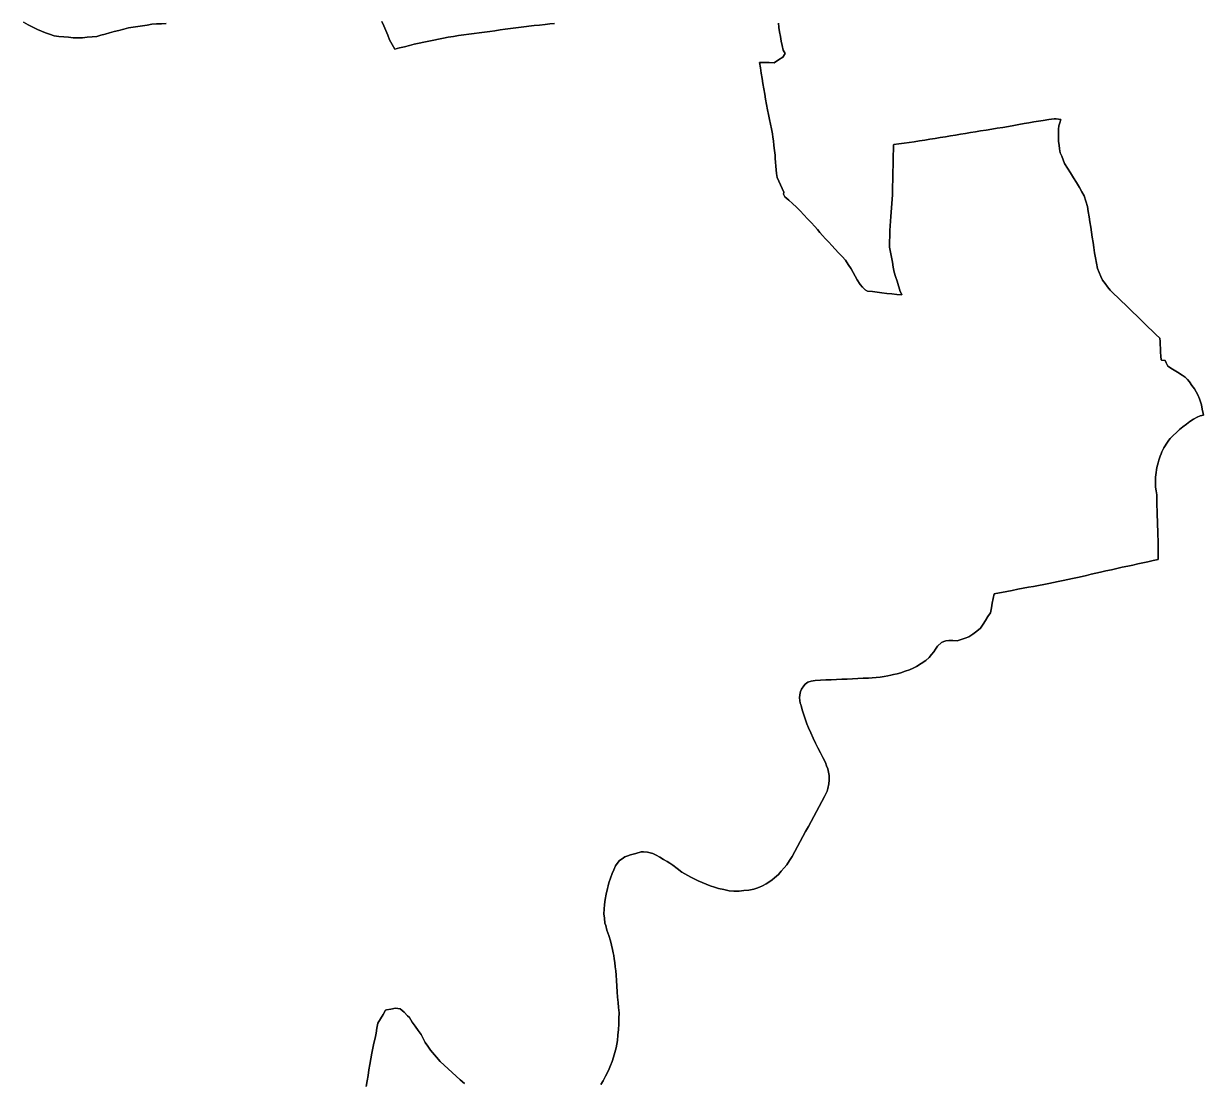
# Model space of a CAD drawing. Header units: inches. Extents: x 130170 to 284068, y 377793 to 804530.
# Drawn here: x 213240 to 215300, y 628089 to 629937 of the extents above; entities that cross this region are included whole.
import ezdxf

# ---------------------------------------------------------------- set-up
doc = ezdxf.new("R2010")
doc.units = ezdxf.units.IN
doc.header["$MEASUREMENT"] = 0
doc.layers.add('muni_il', color=7, linetype='Continuous')

msp = doc.modelspace()

# ---------------------------------------------------------------- linework, layer by layer
at = {"layer": 'muni_il'}
for points in [[(213239.9, 629939.6), (213247.9, 629935.3), (213256, 629931), (213264.1, 629926.7), (213271.1, 629924), (213278, 629921.3), (213285, 629918.6), (213293.3, 629915.6), (213301.6, 629914.8), (213309.9, 629914), (213318.2, 629913.2), (213326.5, 629912.4), (213334.6, 629912.4), (213342.7, 629912.4), (213351, 629913.2), (213359.3, 629914), (213367.6, 629914.7), (213375, 629916.8), (213382.4, 629918.8), (213389.8, 629920.8), (213398.1, 629923.1), (213406.3, 629925.3), (213414.6, 629927.5), (213422.8, 629929.8), (213431, 629931), (213439.1, 629932.2), (213447.3, 629933.5), (213455.5, 629934.7), (213463.6, 629935.9), (213472, 629936.5), (213480.4, 629937), (213488.8, 629937.5)], [(213488.8, 629937.5), (213480.4, 629937), (213472, 629936.5), (213463.6, 629935.9), (213455.5, 629934.7), (213447.3, 629933.5), (213439.1, 629932.2), (213431, 629931), (213422.8, 629929.8), (213414.6, 629927.5), (213406.3, 629925.3), (213398.1, 629923.1), (213389.8, 629920.8), (213382.4, 629918.8), (213375, 629916.8), (213367.6, 629914.7), (213359.3, 629914), (213351, 629913.2), (213342.7, 629912.4), (213334.6, 629912.4), (213326.5, 629912.4), (213318.2, 629913.2), (213309.9, 629914), (213301.6, 629914.8), (213293.3, 629915.6), (213285, 629918.6), (213278, 629921.3), (213271.1, 629924), (213264.1, 629926.7), (213256, 629931), (213247.9, 629935.3), (213239.9, 629939.6)], [(213865.4, 629941), (213868.8, 629933), (213872.2, 629925), (213875.6, 629917), (213879, 629909), (213883.4, 629900.8), (213887.9, 629892.7), (213896.4, 629894.7), (213904.9, 629896.8), (213913.4, 629898.9), (213921.9, 629901), (213930.4, 629903.1), (213938.9, 629904.8), (213947.4, 629906.6), (213955.9, 629908.4), (213964.4, 629910.1), (213972.8, 629911.9), (213981.3, 629913.6), (213990.4, 629914.9), (213999.4, 629916.1), (214008.5, 629917.3), (214017.5, 629918.6), (214026.6, 629919.8), (214035.6, 629921), (214044.7, 629922.3), (214053.7, 629923.5), (214062.8, 629924.8), (214071.8, 629926), (214080.9, 629927.2), (214090.1, 629928.5), (214099.3, 629929.7), (214108.5, 629931), (214117.7, 629932.3), (214121.8, 629932.8), (214131.3, 629933.7), (214140.8, 629934.7), (214150.8, 629935.7), (214158.9, 629936.6), (214167.1, 629937.6)], [(214167.1, 629937.6), (214158.9, 629936.6), (214150.8, 629935.7), (214140.8, 629934.7), (214131.3, 629933.7), (214121.8, 629932.8), (214117.7, 629932.3), (214108.5, 629931), (214099.3, 629929.7), (214090.1, 629928.5), (214080.9, 629927.2), (214071.8, 629926), (214062.8, 629924.8), (214053.7, 629923.5), (214044.7, 629922.3), (214035.6, 629921), (214026.6, 629919.8), (214017.5, 629918.6), (214008.5, 629917.3), (213999.4, 629916.1), (213990.4, 629914.9), (213981.3, 629913.6), (213972.8, 629911.9), (213964.4, 629910.1), (213955.9, 629908.4), (213947.4, 629906.6), (213938.9, 629904.8), (213930.4, 629903.1), (213921.9, 629901), (213913.4, 629898.9), (213904.9, 629896.8), (213896.4, 629894.7), (213887.9, 629892.7), (213883.4, 629900.8), (213879, 629909), (213875.6, 629917), (213872.2, 629925), (213868.8, 629933), (213865.4, 629941)], [(214557.9, 629937.9), (214558.5, 629931.1), (214558.5, 629931.1), (214558.5, 629930.6), (214558.5, 629930.6), (214560, 629922.6), (214561.5, 629914.7), (214562.9, 629906.7), (214564.4, 629898.8), (214565.9, 629890.8), (214569.6, 629885.2), (214569.6, 629885.2), (214565.3, 629878.8), (214557.9, 629873.9), (214550.4, 629868.9), (214541.9, 629869), (214533.3, 629869), (214524.8, 629869), (214524.8, 629869), (214526.3, 629859.8), (214527.9, 629850.7), (214529.4, 629841.6), (214530.9, 629832.4), (214532.5, 629823.3), (214534, 629814.2), (214535.5, 629805), (214537.1, 629795.9), (214538.6, 629786.8), (214538.6, 629786.8), (214540.4, 629778.4), (214542.2, 629770), (214544, 629761.6), (214545.8, 629753.3), (214547.6, 629744.9), (214547.6, 629744.9), (214548.3, 629738.7), (214549.1, 629732.5), (214549.1, 629732.5), (214550, 629724.2), (214551, 629715.9), (214552, 629707.7), (214552, 629707.7), (214552.2, 629701.4), (214552.5, 629695.2), (214552.5, 629695.2), (214553.3, 629688.5), (214554, 629681.8), (214554, 629681.8), (214554.7, 629675.2), (214555.5, 629668.5), (214558.4, 629662.1), (214561.3, 629655.7), (214564.3, 629649.3), (214567.2, 629642.9), (214567.2, 629642.9), (214567, 629639.2), (214569.3, 629634.9), (214576, 629628.9), (214582.7, 629622.9), (214589.5, 629616.8), (214595.9, 629610.1), (214602.3, 629603.3), (214608.7, 629596.6), (214615.1, 629589.9), (214621.5, 629583.1), (214625.9, 629577.9), (214630.3, 629572.6), (214634.7, 629567.3), (214640.2, 629561.5), (214645.7, 629555.7), (214651.3, 629549.8), (214657.1, 629543.3), (214663, 629536.8), (214668.9, 629530.4), (214674.8, 629523.9), (214679.9, 629516.4), (214684.9, 629509), (214688.3, 629502.7), (214691.7, 629496.4), (214695.1, 629490.1), (214700.6, 629481.9), (214704.9, 629477.2), (214709.3, 629472.5), (214713.6, 629470.2), (214721.9, 629469.2), (214730.3, 629468.1), (214738.6, 629467), (214746.9, 629466), (214755.7, 629465.2), (214764.5, 629464.4), (214773.3, 629463.6), (214773.3, 629463.6), (214769.9, 629471), (214769.9, 629471.5), (214769.9, 629471.5), (214767.4, 629479.5), (214765, 629487.4), (214762.5, 629495.4), (214760.1, 629503.3), (214760.1, 629503.3), (214758.4, 629512.1), (214756.8, 629520.8), (214755.2, 629529.6), (214753.6, 629538.3), (214752, 629547.1), (214752, 629547.1), (214752.1, 629556.7), (214752.3, 629566.2), (214752.5, 629575.8), (214752.5, 629575.8), (214753.1, 629583.9), (214753.8, 629592), (214754.4, 629600.1), (214755, 629608.2), (214755, 629608.2), (214754.9, 629608.2), (214754.9, 629608.2), (214755.5, 629615.6), (214756.1, 629623), (214756.7, 629630.4), (214756.7, 629630.4), (214756.9, 629638.4), (214757.1, 629646.4), (214757.3, 629654.4), (214757.5, 629662.5), (214757.7, 629670.5), (214757.7, 629670.5), (214757.9, 629679.7), (214758.1, 629688.9), (214758.3, 629698.1), (214758.5, 629707.3), (214758.8, 629716.5), (214759, 629725.7), (214759, 629725.7), (214759.4, 629725.8), (214768.3, 629727), (214777.2, 629728.2), (214786, 629729.4), (214795.1, 629730.9), (214804.2, 629732.4), (214813.3, 629733.8), (214822.3, 629735.3), (214831.4, 629736.8), (214840.5, 629738.2), (214849.5, 629739.7), (214858.6, 629741.1), (214867.3, 629742.6), (214876, 629744.1), (214884.7, 629745.5), (214893.4, 629747), (214902.1, 629748.4), (214910.8, 629749.9), (214920.5, 629751.4), (214930.3, 629752.9), (214940, 629754.5), (214949.7, 629756), (214959.5, 629757.6), (214968.7, 629759.3), (214977.9, 629761.1), (214987.1, 629762.8), (214995.4, 629764.2), (215003.7, 629765.5), (215012, 629766.9), (215020.3, 629768.2), (215030, 629769.6), (215039.6, 629771), (215043, 629771), (215050.7, 629769.7), (215050.7, 629769.7), (215049, 629764.2), (215047.4, 629758.7), (215047.4, 629758.7), (215047.1, 629752.6), (215046.7, 629746.6), (215046.7, 629746.6), (215046.8, 629739.1), (215046.9, 629731.6), (215046.9, 629731.6), (215047.9, 629725), (215048.9, 629718.3), (215049.9, 629711.7), (215052.5, 629705.6), (215055, 629699.4), (215057.6, 629693.2), (215062.9, 629684.8), (215068.1, 629676.4), (215073.3, 629667.9), (215078.6, 629659.5), (215083.8, 629651), (215087.7, 629643.7), (215091.6, 629636.4), (215094.6, 629627.2), (215097.6, 629617.9), (215097.6, 629617.9), (215098.9, 629608.9), (215100.3, 629600), (215101.7, 629591), (215103.1, 629582), (215104.5, 629573.1), (215105.9, 629564.1), (215107.2, 629555.1), (215108.6, 629546.2), (215110, 629537.2), (215111.4, 629528.2), (215111.4, 629528.2), (215113.3, 629518.8), (215115.3, 629509.4), (215118.1, 629502.7), (215120.9, 629495.9), (215123.8, 629489.1), (215128.2, 629483.4), (215132.6, 629477.7), (215137, 629472), (215143.6, 629465.5), (215150.3, 629459), (215157, 629452.6), (215163.7, 629446.1), (215170.3, 629439.6), (215177, 629433.2), (215183.7, 629426.7), (215190.4, 629420.2), (215197, 629413.7), (215203.7, 629407.3), (215210.4, 629400.8), (215217.1, 629394.3), (215223.7, 629387.9), (215223.7, 629387.9), (215224.3, 629382.3), (215224.3, 629382.3), (215224.6, 629376.3), (215225, 629370.3), (215225, 629370.3), (215225.3, 629363.5), (215225.7, 629356.7), (215226.1, 629349.9), (215226.7, 629349.8), (215233.4, 629349.2), (215234.9, 629344.7), (215237.7, 629338.8), (215246.1, 629333.7), (215254.5, 629328.5), (215262.9, 629323.4), (215268.2, 629319.7), (215271.9, 629315.7), (215275.6, 629311.6), (215280, 629305.5), (215284.4, 629299.3), (215287.3, 629294), (215290.3, 629288.8), (215293, 629282.3), (215294.8, 629277.1), (215296.5, 629271.8), (215296.5, 629271.8), (215298, 629264.2), (215299.4, 629256.6), (215299.4, 629256.6), (215299.9, 629253.8), (215294.5, 629252.1), (215289.1, 629250.3), (215282.6, 629246.4), (215276.3, 629242.2), (215270.2, 629237.8), (215264.2, 629233.2), (215258.4, 629228.4), (215252.7, 629223.4), (215247.2, 629218.2), (215241.9, 629212.8), (215239.5, 629209.7), (215237.2, 629206.5), (215235, 629203.2), (215233, 629199.9), (215231, 629196.5), (215229.2, 629193), (215227.5, 629189.4), (215225.9, 629185.8), (215224.4, 629182.2), (215223.1, 629178.5), (215221.9, 629174.7), (215220.7, 629170.6), (215219.6, 629166.4), (215219.6, 629166.4), (215218.7, 629162.2), (215218.7, 629162.2), (215217.9, 629158), (215217.9, 629158), (215217.3, 629153.7), (215217.3, 629153.7), (215216.8, 629149.5), (215216.8, 629149.5), (215216.4, 629145.2), (215216.4, 629145.2), (215216.2, 629140.9), (215216.2, 629140.9), (215216.1, 629136.6), (215216.1, 629136.6), (215216.2, 629132.3), (215216.2, 629132.3), (215216.5, 629128), (215216.5, 629128), (215217.5, 629121.2), (215218.5, 629114.4), (215218.5, 629114.4), (215218.7, 629105.2), (215218.9, 629096), (215219.1, 629086.8), (215219.3, 629077.6), (215219.3, 629077.6), (215219.6, 629069.2), (215219.9, 629060.7), (215220.3, 629052.2), (215220.6, 629043.7), (215220.6, 629043.7), (215220.7, 629035.3), (215220.7, 629026.8), (215220.7, 629018.4), (215220.8, 629010), (215220.8, 629001.6), (215212, 628999.6), (215203.1, 628997.7), (215194.3, 628995.8), (215185.4, 628993.8), (215176.6, 628991.9), (215167.7, 628990), (215158.2, 628987.9), (215148.7, 628985.8), (215139.2, 628983.7), (215129.7, 628981.5), (215120.2, 628979.4), (215112.1, 628977.6), (215104.1, 628975.8), (215096, 628973.9), (215088, 628972.1), (215080, 628970.3), (215071.6, 628968.5), (215063.3, 628966.8), (215055, 628965), (215046.6, 628963.2), (215038.3, 628961.5), (215030, 628959.7), (215021.1, 628958), (215012.2, 628956.4), (215003.3, 628954.7), (214994.4, 628953), (214985.5, 628951.4), (214975.9, 628949.5), (214966.3, 628947.6), (214956.7, 628945.8), (214947.1, 628943.9), (214937.5, 628942.1), (214934.7, 628941.6), (214934.7, 628941.6), (214933, 628933.3), (214931.3, 628925.1), (214929.7, 628916.9), (214928, 628908.7), (214923.7, 628901.9), (214919.4, 628895.2), (214915.1, 628888.4), (214910.8, 628881.7), (214904.1, 628876.4), (214897.3, 628871.3), (214890.4, 628866.3), (214883.7, 628864), (214876.9, 628861.8), (214870.1, 628859.5), (214862.7, 628859.9), (214855.2, 628860.2), (214850.3, 628859.8), (214846.6, 628858.4), (214842.8, 628856.5), (214835.7, 628850), (214832.4, 628845.1), (214829, 628840.3), (214825.2, 628835.5), (214821.3, 628830.6), (214815.2, 628825.4), (214807.2, 628819.9), (214799.1, 628814.5), (214793.1, 628811.8), (214787, 628809.2), (214779.4, 628806.4), (214771.9, 628803.7), (214765.3, 628802.1), (214758.8, 628800.5), (214753.9, 628799.4), (214749, 628798.3), (214742.3, 628797.3), (214735.6, 628796.4), (214728.7, 628795.8), (214721.8, 628795.2), (214714.9, 628794.6), (214705.6, 628794.2), (214696.4, 628793.7), (214687.1, 628793.3), (214677.8, 628792.9), (214668.5, 628792.5), (214659.2, 628792), (214650, 628791.6), (214640.7, 628791.2), (214631.4, 628790.7), (214622.1, 628790.3), (214614.8, 628789.4), (214609.2, 628787.4), (214604.8, 628784), (214602, 628781.1), (214598, 628774.9), (214596.4, 628771), (214596.4, 628771), (214595.2, 628765.1), (214595.2, 628765.1), (214594.7, 628760.2), (214594.7, 628760.2), (214595.4, 628755.6), (214595.4, 628755.6), (214596.1, 628751), (214596.1, 628751), (214596.1, 628751), (214596.8, 628748.4), (214597.5, 628745.8), (214600.1, 628737.1), (214602.6, 628728.4), (214605.1, 628721.6), (214607.6, 628714.8), (214610.1, 628707.9), (214614.2, 628698.9), (214618.3, 628689.9), (214622.4, 628680.8), (214626.8, 628672.5), (214631.2, 628664.1), (214635.6, 628655.7), (214640, 628647.4), (214642, 628641.3), (214644.1, 628636.2), (214644.1, 628636.2), (214645.1, 628630.4), (214646.2, 628624.5), (214646.2, 628624.5), (214646.3, 628616.2), (214646.3, 628616.2), (214645.8, 628610), (214645.8, 628610), (214644.1, 628602), (214644.1, 628602), (214642.8, 628597), (214640.6, 628592.3), (214638.5, 628587.6), (214633.7, 628578.8), (214629, 628570.1), (214624.3, 628561.4), (214619.6, 628552.7), (214614.9, 628543.9), (214610.1, 628535.2), (214605.4, 628526.5), (214600.7, 628517.8), (214596, 628509.1), (214591.2, 628500.3), (214586.5, 628491.6), (214581.8, 628482.9), (214577.2, 628475.8), (214572.6, 628468.7), (214567.8, 628463), (214562.9, 628457.2), (214558.1, 628451.5), (214551, 628445.5), (214547, 628442.4), (214542.9, 628439.2), (214536.6, 628435.5), (214530.3, 628431.9), (214525, 628429.5), (214520.1, 628427.9), (214515.1, 628426.2), (214506.1, 628424.3), (214497.6, 628423.4), (214489.1, 628422.5), (214480.3, 628422.5), (214471.6, 628423.2), (214462.3, 628425.3), (214453, 628427.3), (214446, 628429.7), (214438.9, 628432), (214431.7, 628434.8), (214424.5, 628437.5), (214417.5, 628440.8), (214410.6, 628444), (214405.1, 628446.9), (214399.7, 628449.8), (214394.4, 628452.8), (214389.1, 628455.9), (214381.2, 628462), (214373.3, 628468.1), (214368.3, 628471.2), (214363.4, 628474.3), (214357.1, 628478), (214350.7, 628481.7), (214344.3, 628485.4), (214338.4, 628488.2), (214329.2, 628490.6), (214322.1, 628491.1), (214318, 628491), (214308.9, 628488.5), (214299.8, 628486.1), (214294.7, 628484.3), (214289.6, 628482.5), (214285.1, 628479.2), (214280.5, 628475.9), (214276.4, 628471), (214273.3, 628466.6), (214270.3, 628460), (214267.3, 628453.5), (214264.5, 628445.3), (214261.7, 628437.2), (214260.4, 628432.1), (214259.2, 628427), (214259.2, 628427), (214257.2, 628417.4), (214255.3, 628407.8), (214255.3, 628407.8), (214254.1, 628399.4), (214254.1, 628399.4), (214253.6, 628391.3), (214253.2, 628383.2), (214253.2, 628383.2), (214254.1, 628375.1), (214255, 628366.9), (214256.4, 628362.8), (214258.5, 628354.2), (214261.6, 628344.9), (214264.6, 628335.7), (214266.4, 628328.1), (214268.3, 628320.4), (214268.3, 628320.4), (214269.2, 628314.6), (214269.2, 628314.6), (214270.3, 628310.3), (214270.3, 628310.3), (214271.3, 628304.1), (214272.3, 628297.9), (214272.3, 628297.9), (214273, 628290.6), (214273.8, 628283.3), (214274.5, 628276), (214274.5, 628276), (214275.1, 628266.3), (214275.8, 628256.7), (214276.4, 628247), (214277.1, 628237.4), (214277.1, 628237.4), (214277.9, 628228.3), (214278.8, 628219.3), (214279.6, 628210.2), (214279.6, 628210.2), (214279.5, 628200.3), (214279.4, 628190.4), (214279.4, 628190.4), (214278.5, 628180.8), (214277.6, 628171.2), (214276.7, 628161.7), (214276.7, 628161.7), (214275.5, 628155.2), (214274.4, 628148.7), (214274.4, 628148.7), (214272.2, 628140.6), (214270, 628132.5), (214267.3, 628125.2), (214264.6, 628117.9), (214262.3, 628112.6), (214260, 628107.3), (214255.8, 628099.4), (214251.6, 628091.5), (214247.7, 628085.2)], [(214247.7, 628085.2), (214251.6, 628091.5), (214255.8, 628099.4), (214260, 628107.3), (214262.3, 628112.6), (214264.6, 628117.9), (214267.3, 628125.2), (214270, 628132.5), (214272.2, 628140.6), (214274.4, 628148.7), (214274.4, 628148.7), (214275.5, 628155.2), (214276.7, 628161.7), (214276.7, 628161.7), (214277.6, 628171.2), (214278.5, 628180.8), (214279.4, 628190.4), (214279.4, 628190.4), (214279.5, 628200.3), (214279.6, 628210.2), (214279.6, 628210.2), (214278.8, 628219.3), (214277.9, 628228.3), (214277.1, 628237.4), (214277.1, 628237.4), (214276.4, 628247), (214275.8, 628256.7), (214275.1, 628266.3), (214274.5, 628276), (214274.5, 628276), (214273.8, 628283.3), (214273, 628290.6), (214272.3, 628297.9), (214272.3, 628297.9), (214271.3, 628304.1), (214270.3, 628310.3), (214270.3, 628310.3), (214269.2, 628314.6), (214269.2, 628314.6), (214268.3, 628320.4), (214268.3, 628320.4), (214266.4, 628328.1), (214264.6, 628335.7), (214261.6, 628344.9), (214258.5, 628354.2), (214256.4, 628362.8), (214255, 628366.9), (214254.1, 628375.1), (214253.2, 628383.2), (214253.2, 628383.2), (214253.6, 628391.3), (214254.1, 628399.4), (214254.1, 628399.4), (214255.3, 628407.8), (214255.3, 628407.8), (214257.2, 628417.4), (214259.2, 628427), (214259.2, 628427), (214260.4, 628432.1), (214261.7, 628437.2), (214264.5, 628445.3), (214267.3, 628453.5), (214270.3, 628460), (214273.3, 628466.6), (214276.4, 628471), (214280.5, 628475.9), (214285.1, 628479.2), (214289.6, 628482.5), (214294.7, 628484.3), (214299.8, 628486.1), (214308.9, 628488.5), (214318, 628491), (214322.1, 628491.1), (214329.2, 628490.6), (214338.4, 628488.2), (214344.3, 628485.4), (214350.7, 628481.7), (214357.1, 628478), (214363.4, 628474.3), (214368.3, 628471.2), (214373.3, 628468.1), (214381.2, 628462), (214389.1, 628455.9), (214394.4, 628452.8), (214399.7, 628449.8), (214405.1, 628446.9), (214410.6, 628444), (214417.5, 628440.8), (214424.5, 628437.5), (214431.7, 628434.8), (214438.9, 628432), (214446, 628429.7), (214453, 628427.3), (214462.3, 628425.3), (214471.6, 628423.2), (214480.3, 628422.5), (214489.1, 628422.5), (214497.6, 628423.4), (214506.1, 628424.3), (214515.1, 628426.2), (214520.1, 628427.9), (214525, 628429.5), (214530.3, 628431.9), (214536.6, 628435.5), (214542.9, 628439.2), (214547, 628442.4), (214551, 628445.5), (214558.1, 628451.5), (214562.9, 628457.2), (214567.8, 628463), (214572.6, 628468.7), (214577.2, 628475.8), (214581.8, 628482.9), (214586.5, 628491.6), (214591.2, 628500.3), (214596, 628509.1), (214600.7, 628517.8), (214605.4, 628526.5), (214610.1, 628535.2), (214614.9, 628543.9), (214619.6, 628552.7), (214624.3, 628561.4), (214629, 628570.1), (214633.7, 628578.8), (214638.5, 628587.6), (214640.6, 628592.3), (214642.8, 628597), (214644.1, 628602), (214644.1, 628602), (214645.8, 628610), (214645.8, 628610), (214646.3, 628616.2), (214646.3, 628616.2), (214646.2, 628624.5), (214646.2, 628624.5), (214645.1, 628630.4), (214644.1, 628636.2), (214644.1, 628636.2), (214642, 628641.3), (214640, 628647.4), (214635.6, 628655.7), (214631.2, 628664.1), (214626.8, 628672.5), (214622.4, 628680.8), (214618.3, 628689.9), (214614.2, 628698.9), (214610.1, 628707.9), (214607.6, 628714.8), (214605.1, 628721.6), (214602.6, 628728.4), (214600.1, 628737.1), (214597.5, 628745.8), (214596.8, 628748.4), (214596.1, 628751), (214596.1, 628751), (214596.1, 628751), (214595.4, 628755.6), (214595.4, 628755.6), (214594.7, 628760.2), (214594.7, 628760.2), (214595.2, 628765.1), (214595.2, 628765.1), (214596.4, 628771), (214596.4, 628771), (214598, 628774.9), (214602, 628781.1), (214604.8, 628784), (214609.2, 628787.4), (214614.8, 628789.4), (214622.1, 628790.3), (214631.4, 628790.7), (214640.7, 628791.2), (214650, 628791.6), (214659.2, 628792), (214668.5, 628792.5), (214677.8, 628792.9), (214687.1, 628793.3), (214696.4, 628793.7), (214705.6, 628794.2), (214714.9, 628794.6), (214721.8, 628795.2), (214728.7, 628795.8), (214735.6, 628796.4), (214742.3, 628797.3), (214749, 628798.3), (214753.9, 628799.4), (214758.8, 628800.5), (214765.3, 628802.1), (214771.9, 628803.7), (214779.4, 628806.4), (214787, 628809.2), (214793.1, 628811.8), (214799.1, 628814.5), (214807.2, 628819.9), (214815.2, 628825.4), (214821.3, 628830.6), (214825.2, 628835.5), (214829, 628840.3), (214832.4, 628845.1), (214835.7, 628850), (214842.8, 628856.5), (214846.6, 628858.4), (214850.3, 628859.8), (214855.2, 628860.2), (214862.7, 628859.9), (214870.1, 628859.5), (214876.9, 628861.8), (214883.7, 628864), (214890.4, 628866.3), (214897.3, 628871.3), (214904.1, 628876.4), (214910.8, 628881.7), (214915.1, 628888.4), (214919.4, 628895.2), (214923.7, 628901.9), (214928, 628908.7), (214929.7, 628916.9), (214931.3, 628925.1), (214933, 628933.3), (214934.7, 628941.6), (214934.7, 628941.6), (214937.5, 628942.1), (214947.1, 628943.9), (214956.7, 628945.8), (214966.3, 628947.6), (214975.9, 628949.5), (214985.5, 628951.4), (214994.4, 628953), (215003.3, 628954.7), (215012.2, 628956.4), (215021.1, 628958), (215030, 628959.7), (215038.3, 628961.5), (215046.6, 628963.2), (215055, 628965), (215063.3, 628966.8), (215071.6, 628968.5), (215080, 628970.3), (215088, 628972.1), (215096, 628973.9), (215104.1, 628975.8), (215112.1, 628977.6), (215120.2, 628979.4), (215129.7, 628981.5), (215139.2, 628983.7), (215148.7, 628985.8), (215158.2, 628987.9), (215167.7, 628990), (215176.6, 628991.9), (215185.4, 628993.8), (215194.3, 628995.8), (215203.1, 628997.7), (215212, 628999.6), (215220.8, 629001.6), (215220.8, 629010), (215220.7, 629018.4), (215220.7, 629026.8), (215220.7, 629035.3), (215220.6, 629043.7), (215220.6, 629043.7), (215220.3, 629052.2), (215219.9, 629060.7), (215219.6, 629069.2), (215219.3, 629077.6), (215219.3, 629077.6), (215219.1, 629086.8), (215218.9, 629096), (215218.7, 629105.2), (215218.5, 629114.4), (215218.5, 629114.4), (215217.5, 629121.2), (215216.5, 629128), (215216.5, 629128), (215216.2, 629132.3), (215216.2, 629132.3), (215216.1, 629136.6), (215216.1, 629136.6), (215216.2, 629140.9), (215216.2, 629140.9), (215216.4, 629145.2), (215216.4, 629145.2), (215216.8, 629149.5), (215216.8, 629149.5), (215217.3, 629153.7), (215217.3, 629153.7), (215217.9, 629158), (215217.9, 629158), (215218.7, 629162.2), (215218.7, 629162.2), (215219.6, 629166.4), (215219.6, 629166.4), (215220.7, 629170.6), (215221.9, 629174.7), (215223.1, 629178.5), (215224.4, 629182.2), (215225.9, 629185.8), (215227.5, 629189.4), (215229.2, 629193), (215231, 629196.5), (215233, 629199.9), (215235, 629203.2), (215237.2, 629206.5), (215239.5, 629209.7), (215241.9, 629212.8), (215247.2, 629218.2), (215252.7, 629223.4), (215258.4, 629228.4), (215264.2, 629233.2), (215270.2, 629237.8), (215276.3, 629242.2), (215282.6, 629246.4), (215289.1, 629250.3), (215294.5, 629252.1), (215299.9, 629253.8), (215299.4, 629256.6), (215299.4, 629256.6), (215298, 629264.2), (215296.5, 629271.8), (215296.5, 629271.8), (215294.8, 629277.1), (215293, 629282.3), (215290.3, 629288.8), (215287.3, 629294), (215284.4, 629299.3), (215280, 629305.5), (215275.6, 629311.6), (215271.9, 629315.7), (215268.2, 629319.7), (215262.9, 629323.4), (215254.5, 629328.5), (215246.1, 629333.7), (215237.7, 629338.8), (215234.9, 629344.7), (215233.4, 629349.2), (215226.7, 629349.8), (215226.1, 629349.9), (215225.7, 629356.7), (215225.3, 629363.5), (215225, 629370.3), (215225, 629370.3), (215224.6, 629376.3), (215224.3, 629382.3), (215224.3, 629382.3), (215223.7, 629387.9), (215223.7, 629387.9), (215217.1, 629394.3), (215210.4, 629400.8), (215203.7, 629407.3), (215197, 629413.7), (215190.4, 629420.2), (215183.7, 629426.7), (215177, 629433.2), (215170.3, 629439.6), (215163.7, 629446.1), (215157, 629452.6), (215150.3, 629459), (215143.6, 629465.5), (215137, 629472), (215132.6, 629477.7), (215128.2, 629483.4), (215123.8, 629489.1), (215120.9, 629495.9), (215118.1, 629502.7), (215115.3, 629509.4), (215113.3, 629518.8), (215111.4, 629528.2), (215111.4, 629528.2), (215110, 629537.2), (215108.6, 629546.2), (215107.2, 629555.1), (215105.9, 629564.1), (215104.5, 629573.1), (215103.1, 629582), (215101.7, 629591), (215100.3, 629600), (215098.9, 629608.9), (215097.6, 629617.9), (215097.6, 629617.9), (215094.6, 629627.2), (215091.6, 629636.4), (215087.7, 629643.7), (215083.8, 629651), (215078.6, 629659.5), (215073.3, 629667.9), (215068.1, 629676.4), (215062.9, 629684.8), (215057.6, 629693.2), (215055, 629699.4), (215052.5, 629705.6), (215049.9, 629711.7), (215048.9, 629718.3), (215047.9, 629725), (215046.9, 629731.6), (215046.9, 629731.6), (215046.8, 629739.1), (215046.7, 629746.6), (215046.7, 629746.6), (215047.1, 629752.6), (215047.4, 629758.7), (215047.4, 629758.7), (215049, 629764.2), (215050.7, 629769.7), (215050.7, 629769.7), (215043, 629771), (215039.6, 629771), (215030, 629769.6), (215020.3, 629768.2), (215012, 629766.9), (215003.7, 629765.5), (214995.4, 629764.2), (214987.1, 629762.8), (214977.9, 629761.1), (214968.7, 629759.3), (214959.5, 629757.6), (214949.7, 629756), (214940, 629754.5), (214930.3, 629752.9), (214920.5, 629751.4), (214910.8, 629749.9), (214902.1, 629748.4), (214893.4, 629747), (214884.7, 629745.5), (214876, 629744.1), (214867.3, 629742.6), (214858.6, 629741.1), (214849.5, 629739.7), (214840.5, 629738.2), (214831.4, 629736.8), (214822.3, 629735.3), (214813.3, 629733.8), (214804.2, 629732.4), (214795.1, 629730.9), (214786, 629729.4), (214777.2, 629728.2), (214768.3, 629727), (214759.4, 629725.8), (214759, 629725.7), (214759, 629725.7), (214758.8, 629716.5), (214758.5, 629707.3), (214758.3, 629698.1), (214758.1, 629688.9), (214757.9, 629679.7), (214757.7, 629670.5), (214757.7, 629670.5), (214757.5, 629662.5), (214757.3, 629654.4), (214757.1, 629646.4), (214756.9, 629638.4), (214756.7, 629630.4), (214756.7, 629630.4), (214756.1, 629623), (214755.5, 629615.6), (214754.9, 629608.2), (214754.9, 629608.2), (214755, 629608.2), (214755, 629608.2), (214754.4, 629600.1), (214753.8, 629592), (214753.1, 629583.9), (214752.5, 629575.8), (214752.5, 629575.8), (214752.3, 629566.2), (214752.1, 629556.7), (214752, 629547.1), (214752, 629547.1), (214753.6, 629538.3), (214755.2, 629529.6), (214756.8, 629520.8), (214758.4, 629512.1), (214760.1, 629503.3), (214760.1, 629503.3), (214762.5, 629495.4), (214765, 629487.4), (214767.4, 629479.5), (214769.9, 629471.5), (214769.9, 629471.5), (214769.9, 629471), (214773.3, 629463.6), (214773.3, 629463.6), (214764.5, 629464.4), (214755.7, 629465.2), (214746.9, 629466), (214738.6, 629467), (214730.3, 629468.1), (214721.9, 629469.2), (214713.6, 629470.2), (214709.3, 629472.5), (214704.9, 629477.2), (214700.6, 629481.9), (214695.1, 629490.1), (214691.7, 629496.4), (214688.3, 629502.7), (214684.9, 629509), (214679.9, 629516.4), (214674.8, 629523.9), (214668.9, 629530.4), (214663, 629536.8), (214657.1, 629543.3), (214651.3, 629549.8), (214645.7, 629555.7), (214640.2, 629561.5), (214634.7, 629567.3), (214630.3, 629572.6), (214625.9, 629577.9), (214621.5, 629583.1), (214615.1, 629589.9), (214608.7, 629596.6), (214602.3, 629603.3), (214595.9, 629610.1), (214589.5, 629616.8), (214582.7, 629622.9), (214576, 629628.9), (214569.3, 629634.9), (214567, 629639.2), (214567.2, 629642.9), (214567.2, 629642.9), (214564.3, 629649.3), (214561.3, 629655.7), (214558.4, 629662.1), (214555.5, 629668.5), (214554.7, 629675.2), (214554, 629681.8), (214554, 629681.8), (214553.3, 629688.5), (214552.5, 629695.2), (214552.5, 629695.2), (214552.2, 629701.4), (214552, 629707.7), (214552, 629707.7), (214551, 629715.9), (214550, 629724.2), (214549.1, 629732.5), (214549.1, 629732.5), (214548.3, 629738.7), (214547.6, 629744.9), (214547.6, 629744.9), (214545.8, 629753.3), (214544, 629761.6), (214542.2, 629770), (214540.4, 629778.4), (214538.6, 629786.8), (214538.6, 629786.8), (214537.1, 629795.9), (214535.5, 629805), (214534, 629814.2), (214532.5, 629823.3), (214530.9, 629832.4), (214529.4, 629841.6), (214527.9, 629850.7), (214526.3, 629859.8), (214524.8, 629869), (214524.8, 629869), (214533.3, 629869), (214541.9, 629869), (214550.4, 629868.9), (214557.9, 629873.9), (214565.3, 629878.8), (214569.6, 629885.2), (214569.6, 629885.2), (214565.9, 629890.8), (214564.4, 629898.8), (214562.9, 629906.7), (214561.5, 629914.7), (214560, 629922.6), (214558.5, 629930.6), (214558.5, 629930.6), (214558.5, 629931.1), (214558.5, 629931.1), (214557.9, 629937.9)], [(214009.5, 628086.6), (214002.4, 628093.1), (213995.3, 628099.6), (213988.3, 628106), (213981.2, 628112.5), (213974.1, 628118.9), (213967.1, 628125.4), (213960.9, 628132.9), (213957.3, 628136.5), (213953.7, 628140.8), (213950.2, 628145.1), (213945.5, 628151.7), (213940.8, 628158.3), (213937.4, 628165.2), (213933.9, 628172), (213928.7, 628179.3), (213923.5, 628186.7), (213918.3, 628194), (213913.4, 628201.7), (213910.3, 628205), (213904.3, 628211.4), (213897.5, 628216.8), (213889, 628218), (213881.2, 628216.6), (213873.4, 628215.2), (213872, 628214.9), (213867.5, 628207.3), (213863.1, 628199.8), (213858.6, 628192.3), (213858.6, 628192.3), (213856.9, 628183.5), (213855.2, 628174.7), (213853.5, 628165.9), (213853.5, 628165.9), (213851.7, 628157.1), (213849.9, 628148.3), (213848.1, 628139.5), (213848.1, 628139.5), (213846.4, 628129.8), (213844.7, 628120), (213842.9, 628110.3), (213842.9, 628110.3), (213841.3, 628100.7), (213839.6, 628091.1), (213838, 628081.6)], [(213838, 628081.6), (213839.6, 628091.1), (213841.3, 628100.7), (213842.9, 628110.3), (213842.9, 628110.3), (213844.7, 628120), (213846.4, 628129.8), (213848.1, 628139.5), (213848.1, 628139.5), (213849.9, 628148.3), (213851.7, 628157.1), (213853.5, 628165.9), (213853.5, 628165.9), (213855.2, 628174.7), (213856.9, 628183.5), (213858.6, 628192.3), (213858.6, 628192.3), (213863.1, 628199.8), (213867.5, 628207.3), (213872, 628214.9), (213873.4, 628215.2), (213881.2, 628216.6), (213889, 628218), (213897.5, 628216.8), (213904.3, 628211.4), (213910.3, 628205), (213913.4, 628201.7), (213918.3, 628194), (213923.5, 628186.7), (213928.7, 628179.3), (213933.9, 628172), (213937.4, 628165.2), (213940.8, 628158.3), (213945.5, 628151.7), (213950.2, 628145.1), (213953.7, 628140.8), (213957.3, 628136.5), (213960.9, 628132.9), (213967.1, 628125.4), (213974.1, 628118.9), (213981.2, 628112.5), (213988.3, 628106), (213995.3, 628099.6), (214002.4, 628093.1), (214009.5, 628086.6)]]:
    msp.add_lwpolyline(points, dxfattribs=at)

doc.saveas('drawing.dxf')
